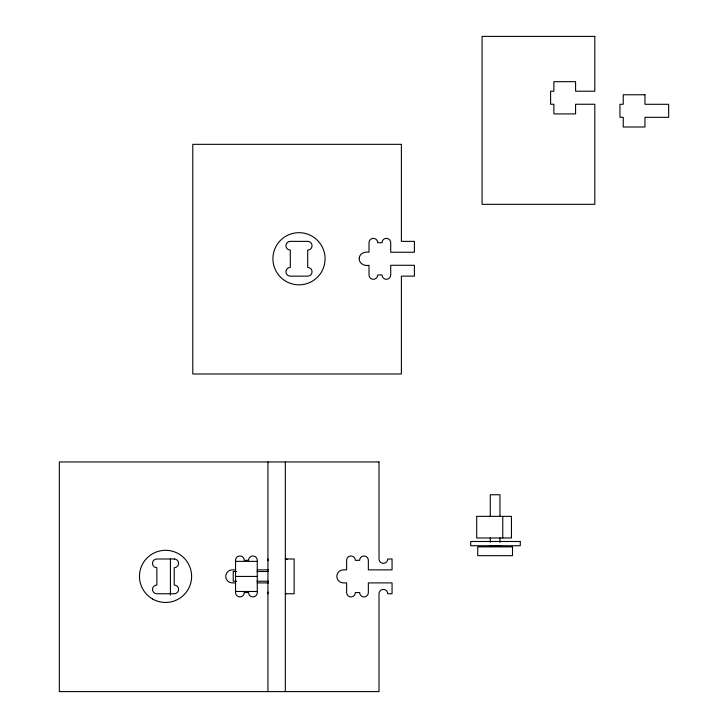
<?xml version="1.0" encoding="UTF-8"?>
<svg xmlns="http://www.w3.org/2000/svg" width="728" height="728" viewBox="0 0 728 728"><rect width="100%" height="100%" fill="white"/><g stroke="black" fill="none" stroke-linecap="round" stroke-linejoin="round"><path stroke-width="1.09" d="M490.217 545.845L500.755 545.845M235.635 561.37L257.266 561.37M235.554 569.86L232.268 569.86A6.516 6.516 0 0 0 225.753 576.376A6.516 6.516 0 0 0 232.268 582.9L235.554 582.9M257.266 569.86L268.55 569.86M236.627 571.516L233.224 571.516L233.224 581.226L236.627 581.235M257.011 571.516L268.341 571.516M235.635 576.43L257.266 576.43M257.011 581.235L268.341 581.235M257.266 582.9L268.55 582.9M235.635 591.482L257.266 591.482M502.766 516.361L502.766 537.992M499.972 516.288L499.972 494.767L490.272 494.767L490.262 516.288M499.972 537.81L499.972 542.342M490.262 537.81L490.262 542.342M285.321 461.952L285.321 691.6M267.931 461.952L267.931 691.6M170.416 558.585L170.416 594.967M268.295 560.724A4.35 4.35 0 0 1 267.931 558.995M267.931 593.757A4.35 4.35 0 0 1 268.295 592.028M287.241 559.441A4.35 4.35 0 0 0 285.321 558.995L294.148 558.995L294.148 593.757L285.331 593.757A4.35 4.35 0 0 0 286.168 593.675M359.268 257.876C358.431 263.199 364.309 266.484 369.005 265.283L369.005 274.947A4.35 4.35 0 0 0 373.346 279.297A4.35 4.35 0 0 0 377.696 274.947L382.027 274.947A4.35 4.35 0 0 0 386.377 279.297A4.35 4.35 0 0 0 390.718 274.947L390.718 265.283L414.423 265.283L414.423 276.139L401.392 276.139L401.392 373.983L192.793 373.983L192.793 144.335L401.392 144.335L401.392 241.377L414.423 241.377L414.423 252.243L390.718 252.243L390.718 242.715A4.35 4.35 0 0 0 386.377 238.365A4.35 4.35 0 0 0 382.027 242.715L377.696 242.715A4.35 4.35 0 0 0 373.346 238.365A4.35 4.35 0 0 0 369.005 242.715L369.005 252.243C364.956 251.388 359.778 253.299 359.268 257.876M594.812 36.4L482.063 36.4L482.063 204.331L594.812 204.331L594.812 104.25L575.584 104.25L575.584 113.914L553.871 113.914L553.871 104.25L550.596 104.25L550.596 91.209L553.871 91.209L553.871 81.682L575.584 81.682L575.584 91.209L594.812 91.209L594.812 36.4M644.953 94.758L623.241 94.758L623.241 104.295L619.956 104.295L619.956 117.326L623.241 117.326L623.241 127L644.953 127L644.953 117.326L668.659 117.326L668.659 104.295L644.953 104.295L644.953 94.758M307.689 241.377L290.308 241.377A4.35 4.35 0 0 0 285.958 245.718A4.35 4.35 0 0 0 290.308 250.068L290.308 267.449A4.35 4.35 0 0 0 285.958 271.799A4.35 4.35 0 0 0 290.308 276.139L307.689 276.139A4.35 4.35 0 0 0 312.039 271.799A4.35 4.35 0 0 0 307.689 267.449L307.689 250.068A4.35 4.35 0 0 0 312.039 245.718A4.35 4.35 0 0 0 307.689 241.377M379.015 461.952L59.341 461.952L59.341 691.6L379.015 691.6L379.015 593.757A4.35 4.35 0 0 1 383.365 589.416A4.35 4.35 0 0 1 387.715 593.757L392.055 593.757L392.055 582.9L368.35 582.9L368.35 592.565A4.35 4.35 0 0 1 364 596.915A4.35 4.35 0 0 1 359.659 592.565L355.328 592.565A4.35 4.35 0 0 1 350.978 596.915A4.35 4.35 0 0 1 346.628 592.565L346.628 582.9L343.352 582.9A6.516 6.516 0 0 1 336.837 576.376A6.516 6.516 0 0 1 343.352 569.86L346.628 569.86L346.628 560.332A4.35 4.35 0 0 1 350.978 555.983A4.35 4.35 0 0 1 355.328 560.332L359.659 560.332A4.35 4.35 0 0 1 364 555.983A4.35 4.35 0 0 1 368.35 560.332L368.35 569.86L392.055 569.86L392.055 558.995L387.715 558.995A4.35 4.35 0 0 1 383.365 563.345A4.35 4.35 0 0 1 379.015 558.995L379.015 461.952M511.456 516.361L476.694 516.361L476.694 537.992L511.456 537.992L511.456 516.361M520.274 541.486L470.697 541.486L470.697 545.736L520.274 545.736L520.274 541.486M512.503 546.874L477.732 546.874L477.732 555.682L512.503 555.682L512.503 546.874M174.238 558.995L156.857 558.995A4.35 4.35 0 0 0 152.507 563.345A4.35 4.35 0 0 0 156.857 567.685L156.857 585.066A4.35 4.35 0 0 0 152.507 589.416A4.35 4.35 0 0 0 156.857 593.757L174.238 593.757A4.35 4.35 0 0 0 178.578 589.416A4.35 4.35 0 0 0 174.238 585.066L174.238 567.685A4.35 4.35 0 0 0 178.578 563.345A4.35 4.35 0 0 0 174.238 558.995M248.576 560.332L244.244 560.332A4.35 4.35 0 0 0 239.894 555.983A4.35 4.35 0 0 0 235.554 560.332L235.554 592.565A4.35 4.35 0 0 0 239.894 596.915A4.35 4.35 0 0 0 244.244 592.565L248.576 592.565A4.35 4.35 0 0 0 252.916 596.915A4.35 4.35 0 0 0 257.266 592.565L257.266 560.332A4.35 4.35 0 0 0 252.916 555.983A4.35 4.35 0 0 0 248.576 560.332M284.512 280.444A26.072 26.072 0 0 0 325.016 260.469A26.072 26.072 0 0 0 287.469 235.371A26.072 26.072 0 0 0 284.512 280.444M152.507 598.962A26.072 26.072 0 0 0 191.619 576.376A26.072 26.072 0 0 0 152.507 553.799A26.072 26.072 0 0 0 152.507 598.962"/></g></svg>
